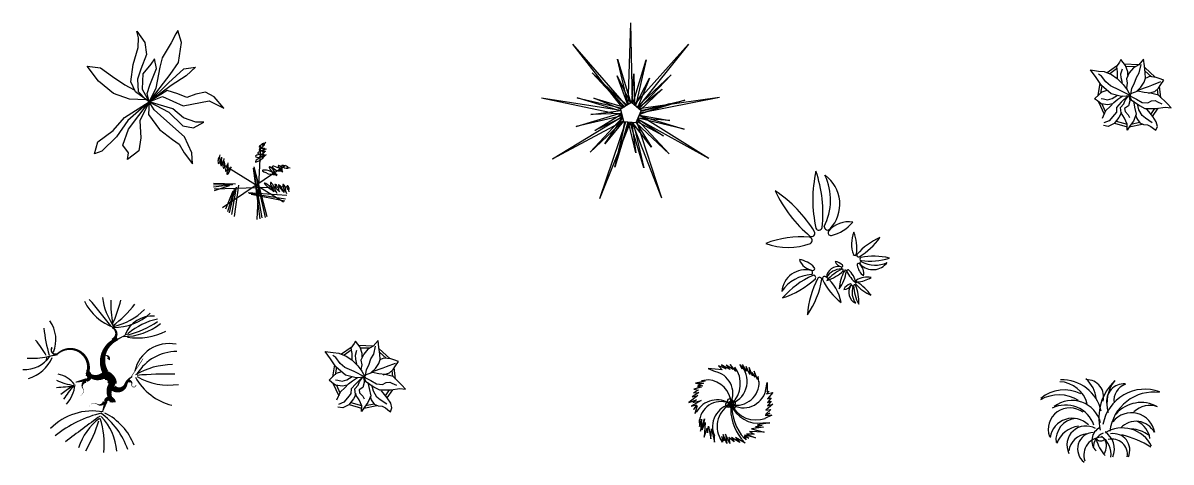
# Model space of a CAD drawing. Header units: millimetres. Extents: x -1871197 to -1180782, y 1281217 to 1543414.
# Drawn here: x -1232075 to -1216902, y 1407104 to 1412903 of the extents above; entities that cross this region are included whole.
import ezdxf

# ---------------------------------------------------------------- set-up
doc = ezdxf.new("R2010")
doc.units = ezdxf.units.MM
doc.header["$LTSCALE"] = 10
for name, color, linetype in [('3', 3, 'CONTINUOUS'), ('A绿-1', 94, 'CONTINUOUS'), ('植物', 3, 'CONTINUOUS')]:
    doc.layers.add(name, color=color, linetype=linetype)
doc.layers.add('文字标注', color=7, linetype='CONTINUOUS', lineweight=18)

# ---------------------------------------------------------------- blocks, each defined once
blk = doc.blocks.new('腊肠树')
at = {"layer": '植物', "color": 0}
for points in [[(58, 525, 45.6, 22.8, 0.678572), (58, 709, 22.8, 22.8, 1.543367)], [(-39, 51, 91.2, 45.6, -0.452078), (137, 542, 45.6, 45.6, 0.642668)], [(102, 516, 22.8, 9.12, 0), (295, 621, 9.12, 9.12, 0)], [(-742, 314, 22.8, 13.7, 0), (-900, 279, 13.7, 13.7, 0), (-917, 209, 4.56, 134, 0)], [(-302, 42, 45.6, 22.8, 0.750969), (-733, 332, 22.8, 22.8, -0.913932), (-821, 419, 22.8, 22.8, -2.760134)], [(3, 240, 45.6, 9.12, 0.658968), (-35, 297, 9.12, 9.12, -1.159106), (-38, 359, 9.12, 9.12, 20.425791)], [(58, -109, 137, 91.2, 0.58821), (-91, -7, 91.2, 45.6, -0.37001), (-315, 50, 45.6, 45.6, -0.370289)], [(-324, 42, 91.2, 45.6, -0.842668), (-317, -65, 45.6, 45.6, -0.169286)], [(-48, 7, 137, 91.2, -0.58821), (40, -151, 91.2, 45.6, 0.37001), (75, -379, 45.6, 45.6, 0.370289)], [(75, -178, 91.2, 45.6, 0.538144), (260, -125, 45.6, 13.7, -0.201308), (356, -11, 13.7, 13.7, -4.921746)], [(-316, -56, 45.6, 13.7, -0.00672), (-478, -93, 13.7, 13.7, 0.350697)], [(-327, -81, 45.6, 9.12, 0.508428), (-372, -183, 9.12, 0, -0.49389), (-418, -293, 0, 0, -0.399487)], [(295, -81, 45.6, 9.12, -0.658968), (347, -125, 9.12, 9.12, 1.159106), (409, -134, 9.12, 9.12, -20.425791)], [(66, -388, 91.2, 45.6, 0.842668), (-39, -371, 45.6, 45.6, 0.169286)], [(-57, -379, 45.6, 9.12, -0.508428), (-162, -414, 9.12, 0, 0.49389), (-276, -450, 0, 0, 0.399487)], [(-30, -371, 45.6, 13.7, 0.00672), (-83, -529, 13.7, 13.7, -0.350697)]]:
    blk.add_lwpolyline(points, format="xyseb", dxfattribs=at)
at = {"layer": '植物', "color": 0, "const_width": 9.12}
blk.add_lwpolyline([(312, -55), (514, 253)], dxfattribs=at)
at = {"layer": '植物', "color": 0, "const_width": 22.8}
for points in [[(-71, 15, 1), (-48, 15, 1)], [(64, -133, -1), (66, -111, -1)]]:
    blk.add_lwpolyline(points, format="xyb", close=True, dxfattribs=at)
at = {"layer": '植物', "color": 0}
for centre, radius, start, end in [((331, 1417), 750, 205.4141, 250.7792), ((-6473, -4274), 8216, 37.568, 41.0487), ((854, 1270), 945, 187.4454, 214.492), ((1807, 1069), 1768, 178.5776, 190.0065), ((-2346, 1803), 2627, 336.639, 344.7567), ((-887, 2041), 1617, 306.1392, 322.2525), ((81, 1502), 793, 269.5515, 312.745), ((-111, 1612), 907, 282.3981, 315.1046), ((649, 450), 427, 85.7137, 158.8906), ((1004, 884), 1956, 185.4075, 197.2272), ((-1234, 531), 467, 337.1543, 36.0184), ((228, 1433), 856, 269.7975, 309.2514), ((11, 1826), 1253, 282.6993, 304.7712), ((925, -121), 974, 101.8416, 130.3187), ((-2080, -346), 1336, 28.7507, 40.6758), ((431, 1484), 927, 261.0074, 296.7422), ((894, -40), 514, 78.3752, 167.8122), ((1014, -336), 694, 90.644, 147.8735), ((-1225, 543), 450, 266.7561, 325.3203), ((-1110, 1465), 1207, 266.2439, 280.4845), ((-1315, 481), 538, 285.4444, 336.8891), ((-812, -364), 396, 37.1186, 78.5248), ((961, -962), 1127, 90.817, 119.8298), ((852, -4690), 4716, 88.4529, 95.1813), ((-334, 857), 1014, 245.2123, 260.3267), ((-80373899, 1206411955), 1209086455, 273.811505742, 273.811518254), ((128, -1302), 1318, 119.9647, 128.76), ((214, -861), 1010, 135.3476, 149.2265), ((-1005, -74), 522, 319.2742, 353.4387), ((1145, 394), 852, 209.0347, 255.7747), ((891, 791), 927, 239.9089, 278.7656), ((-229, -1379), 864, 79.6624, 135.6155), ((282, -2183), 1679, 102.8454, 129.0729), ((14820, -21284), 25522, 125.8224, 127.2455), ((376, -1309), 849, 126.2997, 162.5884), ((-2316, 38), 2289, 330.2245, 342.248), ((-1175, -989), 1118, 353.0099, 19.0161), ((-746, -1430), 1090, 18.6556, 54.2141), ((-713, -1179), 844, 4.8708, 43.4492), ((-440, -1334), 880, 20.9225, 63.5577)]:
    blk.add_arc(centre, radius, start, end, dxfattribs=at)
blk = doc.blocks.new('11')
at = {"layer": '3', "linetype": 'Continuous'}
for p, q in [((316, 360), (268, -618)), ((306, 314), (296, 307)), ((296, 307), (296, 304)), ((296, 304), (299, 299)), ((304, 350), (299, 340)), ((299, 340), (304, 332)), ((314, 360), (304, 350)), ((304, 332), (309, 327)), ((316, 317), (306, 314)), ((309, 327), (321, 332)), ((324, 370), (314, 360)), ((334, 322), (316, 317)), ((321, 332), (332, 335)), ((339, 383), (324, 370)), ((332, 335), (347, 347)), ((352, 322), (334, 322)), ((339, 365), (385, 406)), ((349, 388), (339, 383)), ((347, 347), (359, 360)), ((347, 309), (395, 317)), ((365, 388), (349, 388)), ((367, 322), (352, 322)), ((357, 299), (367, 304)), ((359, 360), (367, 370)), ((367, 388), (365, 388)), ((370, 383), (367, 388)), ((367, 370), (370, 383)), ((377, 317), (367, 322)), ((367, 304), (377, 309)), ((377, 314), (377, 317)), ((377, 309), (377, 314)), ((-245, 167), (-250, 152)), ((-250, 152), (-245, 139)), ((-243, 185), (-245, 167)), ((-238, 195), (-243, 185)), ((-233, 205), (-238, 195)), ((-233, 185), (-220, 238)), ((-227, 205), (-233, 205)), ((-225, 203), (-227, 205)), ((-217, 192), (-225, 203)), ((-220, 149), (-217, 165)), ((-217, 182), (-217, 192)), ((-217, 165), (-217, 182)), ((-210, 159), (-212, 149)), ((-207, 170), (-210, 159)), ((-202, 175), (-207, 170)), ((-202, 149), (-194, 205)), ((-200, 170), (-202, 175)), ((-194, 159), (-200, 170)), ((-192, 149), (-194, 159)), ((-174, 121), (-166, 187)), ((-166, 152), (-174, 149)), ((-164, 149), (-166, 152)), ((253, 225), (248, 218)), ((248, 218), (253, 213)), ((260, 167), (248, 149)), ((268, 231), (253, 225)), ((253, 213), (268, 205)), ((278, 182), (260, 167)), ((281, 238), (268, 231)), ((268, 205), (286, 203)), ((273, 149), (296, 159)), ((304, 203), (278, 182)), ((291, 271), (281, 264)), ((281, 264), (281, 256)), ((281, 256), (286, 253)), ((306, 243), (281, 238)), ((286, 253), (296, 248)), ((286, 203), (309, 205)), ((304, 279), (291, 271)), ((296, 248), (309, 246)), ((296, 159), (321, 175)), ((299, 299), (309, 297)), ((321, 286), (304, 279)), ((329, 218), (304, 203)), ((329, 243), (306, 243)), ((309, 297), (321, 292)), ((309, 246), (329, 248)), ((309, 205), (332, 210)), ((321, 292), (339, 297)), ((339, 286), (321, 286)), ((321, 175), (347, 195)), ((329, 248), (347, 256)), ((347, 243), (329, 243)), ((349, 228), (329, 218)), ((332, 210), (349, 213)), ((339, 297), (357, 299)), ((352, 286), (339, 286)), ((342, 271), (387, 286)), ((347, 256), (357, 261)), ((359, 236), (347, 243)), ((347, 195), (359, 210)), ((367, 236), (349, 228)), ((349, 213), (365, 225)), ((365, 281), (352, 286)), ((352, 218), (393, 243)), ((357, 261), (367, 271)), ((365, 228), (359, 236)), ((359, 210), (375, 228)), ((367, 279), (365, 281)), ((365, 225), (365, 228)), ((367, 271), (367, 279)), ((370, 231), (367, 236)), ((375, 228), (370, 231)), ((-245, 139), (-243, 126)), ((-243, 126), (-238, 124)), ((-238, 124), (-233, 126)), ((-233, 126), (-225, 134)), ((-225, 134), (-220, 149)), ((-225, 139), (621, -384)), ((-212, 149), (-212, 134)), ((-212, 134), (-212, 116)), ((-212, 116), (-210, 106)), ((-210, 106), (-207, 98)), ((-207, 98), (-202, 96)), ((-202, 96), (-200, 98)), ((-200, 98), (-194, 106)), ((-194, 106), (-192, 116)), ((-192, 134), (-192, 149)), ((-192, 116), (-192, 134)), ((644, 96), (-189, -461)), ((-182, 124), (-184, 106)), ((-184, 106), (-182, 86)), ((-177, 139), (-182, 124)), ((-182, 86), (-177, 70)), ((-174, 149), (-177, 139)), ((-177, 70), (-174, 60)), ((-174, 60), (-166, 55)), ((-166, 55), (-164, 60)), ((-159, 139), (-164, 149)), ((-164, 60), (-159, 70)), ((-156, 124), (-159, 139)), ((-159, 70), (-156, 86)), ((-154, 106), (-156, 124)), ((-156, 86), (-154, 106)), ((-146, 48), (-149, 35)), ((-149, 35), (-146, 20)), ((-141, 65), (-146, 48)), ((-146, 20), (-141, 17)), ((-133, 86), (-141, 65)), ((-141, 17), (-139, 20)), ((-139, 20), (-131, 27)), ((-131, 98), (-133, 86)), ((-121, 109), (-131, 98)), ((-131, 27), (-123, 43)), ((-123, 10), (-128, -1)), ((-123, 78), (-113, 131)), ((-123, 43), (-116, 60)), ((-116, 27), (-123, 10)), ((-116, 109), (-121, 109)), ((-113, 106), (-116, 109)), ((-116, 60), (-113, 78)), ((-106, 43), (-116, 27)), ((-111, 91), (-113, 106)), ((-113, 78), (-111, 91)), ((-98, 53), (-106, 43)), ((-103, 30), (-70, 81)), ((-103, -1), (-95, 17)), ((-93, 60), (-98, 53)), ((-95, 17), (-88, 30)), ((-85, 60), (-93, 60)), ((-88, 30), (-85, 45)), ((-85, 55), (-85, 60)), ((-85, 45), (-85, 55)), ((220, 63), (306, -608)), ((220, 63), (334, -595)), ((225, 81), (375, -590)), ((225, 81), (400, -575)), ((248, 149), (248, 147)), ((248, 147), (255, 142)), ((255, 142), (273, 149)), ((347, 37), (342, 30)), ((342, 30), (342, 27)), ((342, 27), (359, 12)), ((370, 37), (347, 37)), ((359, 12), (385, 2)), ((395, 35), (370, 37)), ((385, 2), (418, -13)), ((428, 27), (395, 35)), ((436, 81), (428, 81)), ((428, 81), (428, 73)), ((428, 73), (436, 60)), ((461, 12), (428, 27)), ((448, 73), (436, 81)), ((436, 60), (443, 43)), ((443, 43), (456, 25)), ((464, 60), (448, 73)), ((456, 25), (474, 2)), ((487, 2), (461, 12)), ((481, 43), (464, 60)), ((479, 86), (471, 81)), ((471, 81), (471, 73)), ((471, 73), (487, 60)), ((474, 2), (489, -8)), ((492, 86), (479, 86)), ((497, 20), (481, 43)), ((487, 60), (499, 48)), ((487, 12), (535, -26)), ((504, -13), (487, 2)), ((514, 81), (492, 86)), ((507, 7), (497, 20)), ((499, 48), (522, 37)), ((509, -13), (507, 7)), ((535, 70), (514, 81)), ((522, 37), (548, 27)), ((560, 60), (535, 70)), ((548, 27), (565, 25)), ((553, 96), (550, 91)), ((550, 91), (553, 81)), ((558, 96), (553, 96)), ((553, 81), (558, 70)), ((568, 91), (558, 96)), ((558, 70), (568, 55)), ((558, 43), (611, 12)), ((575, 48), (560, 60)), ((565, 25), (583, 25)), ((578, 86), (568, 91)), ((568, 55), (578, 45)), ((611, 12), (575, 63)), ((586, 35), (575, 48)), ((588, 73), (578, 86)), ((578, 45), (586, 37)), ((583, 25), (586, 27)), ((586, 37), (596, 35)), ((586, 27), (586, 35)), ((596, 63), (588, 73)), ((596, 96), (593, 91)), ((593, 91), (596, 88)), ((611, 98), (596, 96)), ((596, 88), (603, 81)), ((603, 53), (596, 63)), ((596, 35), (603, 35)), ((603, 81), (619, 73)), ((603, 43), (603, 53)), ((603, 35), (603, 43)), ((621, 98), (611, 98)), ((619, 73), (631, 65)), ((644, 91), (621, 98)), ((631, 65), (654, 63)), ((657, 88), (644, 91)), ((654, 63), (664, 63)), ((672, 81), (657, 88)), ((662, 73), (708, 65)), ((664, 63), (680, 63)), ((680, 73), (672, 81)), ((682, 65), (680, 73)), ((680, 63), (682, 65)), ((-17, -148), (-306, -140)), ((-128, -1), (-128, -16)), ((-128, -16), (-123, -18)), ((-123, -18), (-121, -18)), ((-121, -18), (-111, -13)), ((-111, -13), (-103, -1)), ((367, -135), (365, -135)), ((365, -135), (365, -138)), ((365, -138), (375, -156)), ((385, -140), (367, -135)), ((403, -153), (385, -140)), ((418, -13), (454, -18)), ((454, -130), (446, -130)), ((446, -130), (446, -135)), ((446, -135), (446, -153)), ((454, -18), (479, -24)), ((464, -140), (454, -130)), ((464, -6), (530, -34)), ((479, -156), (464, -140)), ((479, -24), (499, -24)), ((489, -8), (504, -16)), ((499, -24), (504, -16)), ((504, -16), (504, -13)), ((504, -16), (509, -16)), ((509, -16), (509, -13)), ((-50, -156), (-304, -163)), ((-55, -158), (-304, -191)), ((-98, -171), (-299, -237)), ((690, -184), (-299, -217)), ((-52, -242), (-149, -481)), ((-34, -219), (-123, -514)), ((-24, -209), (-98, -529)), ((-6, -191), (-70, -550)), ((24, -163), (-32, -577)), ((151, -260), (662, -295)), ((164, -270), (644, -346)), ((194, -280), (636, -372)), ((375, -156), (393, -171)), ((393, -171), (413, -191)), ((428, -171), (403, -153)), ((413, -191), (438, -209)), ((454, -191), (428, -171)), ((438, -209), (456, -219)), ((446, -153), (454, -171)), ((446, -206), (492, -252)), ((454, -171), (469, -194)), ((469, -206), (454, -191)), ((456, -219), (474, -227)), ((469, -194), (481, -217)), ((479, -224), (469, -206)), ((474, -227), (479, -227)), ((492, -181), (479, -156)), ((479, -227), (479, -224)), ((481, -217), (492, -232)), ((504, -201), (492, -181)), ((492, -232), (507, -242)), ((507, -153), (504, -156)), ((504, -156), (507, -171)), ((509, -219), (504, -201)), ((504, -219), (530, -267)), ((514, -153), (507, -153)), ((507, -171), (509, -184)), ((507, -242), (509, -242)), ((509, -184), (517, -201)), ((514, -237), (509, -219)), ((509, -242), (514, -237)), ((525, -158), (514, -153)), ((517, -201), (530, -217)), ((532, -171), (525, -158)), ((530, -217), (540, -227)), ((542, -189), (532, -171)), ((540, -217), (565, -250)), ((540, -227), (550, -234)), ((553, -201), (542, -189)), ((550, -234), (553, -234)), ((558, -158), (553, -158)), ((553, -158), (553, -163)), ((553, -163), (558, -173)), ((558, -217), (553, -201)), ((553, -234), (558, -232)), ((568, -166), (558, -158)), ((558, -173), (565, -189)), ((558, -232), (558, -217)), ((565, -189), (578, -206)), ((578, -176), (568, -166)), ((593, -194), (578, -176)), ((578, -206), (593, -219)), ((603, -214), (593, -194)), ((593, -217), (629, -260)), ((593, -219), (603, -234)), ((611, -224), (603, -214)), ((603, -234), (614, -242)), ((614, -153), (611, -156)), ((611, -156), (611, -171)), ((611, -171), (614, -184)), ((619, -237), (611, -224)), ((619, -153), (614, -153)), ((614, -184), (619, -201)), ((614, -242), (619, -242)), ((629, -163), (619, -153)), ((619, -201), (626, -219)), ((619, -242), (619, -237)), ((626, -219), (631, -232)), ((636, -176), (629, -163)), ((631, -209), (657, -275)), ((631, -232), (644, -242)), ((644, -194), (636, -176)), ((647, -214), (644, -194)), ((644, -242), (647, -242)), ((649, -227), (647, -214)), ((647, -242), (649, -227)), ((669, -173), (664, -181)), ((664, -181), (664, -191)), ((664, -191), (669, -201)), ((675, -171), (669, -171)), ((669, -171), (669, -173)), ((669, -201), (672, -214)), ((672, -214), (680, -219)), ((680, -176), (675, -171)), ((687, -184), (680, -176)), ((680, -201), (690, -250)), ((680, -219), (682, -224)), ((682, -224), (687, -224)), ((690, -194), (687, -184)), ((687, -224), (690, -224)), ((692, -206), (690, -194)), ((690, -224), (692, -214)), ((692, -214), (692, -206))]:
    blk.add_line(p, q, dxfattribs=at)
blk = doc.blocks.new('12')
at = {"layer": '3', "linetype": 'Continuous'}
for p, q in [((-292, 812), (-333, 753)), ((-275, 845), (-292, 812)), ((-213, 766), (-275, 845)), ((-43, 776), (-231, 786)), ((-183, 682), (-213, 766)), ((-38, 776), (-109, 736)), ((25, 853), (-38, 776)), ((-31, 672), (-8, 779)), ((36, 761), (25, 853)), ((48, 672), (36, 761)), ((-602, 611), (-676, 708)), ((-676, 708), (-569, 692)), ((-531, 504), (-602, 611)), ((-531, 626), (-572, 652)), ((-569, 692), (-493, 687)), ((-475, 550), (-531, 626)), ((-493, 687), (-396, 647)), ((-330, 759), (-457, 672)), ((-330, 723), (-422, 657)), ((-396, 647), (-323, 596)), ((-333, 753), (-323, 682)), ((-323, 682), (-323, 601)), ((-275, 657), (-254, 723)), ((-269, 604), (-275, 657)), ((-86, 751), (-211, 753)), ((-165, 670), (-201, 591)), ((-183, 634), (-183, 682)), ((-109, 736), (-165, 670)), ((-97, 525), (-69, 611)), ((-69, 611), (-31, 672)), ((180, 614), (41, 741)), ((132, 619), (43, 698)), ((53, 601), (48, 672)), ((102, 621), (58, 601)), ((193, 611), (102, 621)), ((234, 596), (193, 611)), ((-551, 532), (-579, 372)), ((-526, 499), (-544, 400)), ((-404, 395), (-531, 504)), ((-412, 497), (-475, 550)), ((-292, 443), (-412, 497)), ((-323, 596), (-244, 517)), ((-254, 540), (-269, 604)), ((-244, 517), (-191, 446)), ((-201, 591), (-191, 532)), ((-191, 532), (-201, 471)), ((-201, 471), (-191, 454)), ((-142, 385), (-130, 469)), ((-130, 469), (-97, 525)), ((-69, 426), (-10, 482)), ((86, 487), (-53, 438)), ((-10, 482), (33, 548)), ((33, 548), (53, 601)), ((130, 504), (86, 487)), ((249, 550), (130, 504)), ((175, 426), (224, 469)), ((218, 375), (211, 456)), ((224, 469), (254, 517)), ((295, 573), (234, 596)), ((254, 342), (236, 494)), ((254, 517), (295, 573)), ((-623, 329), (-562, 385)), ((-584, 299), (-623, 329)), ((-562, 385), (-523, 421)), ((-536, 332), (-506, 329)), ((-523, 421), (-455, 443)), ((-506, 329), (-450, 316)), ((-450, 316), (-389, 332)), ((-264, 360), (-404, 395)), ((-389, 332), (-318, 375)), ((-366, 278), (-315, 321)), ((-315, 321), (-247, 365)), ((-153, 372), (-292, 443)), ((-183, 365), (-269, 281)), ((-147, 367), (-264, 360)), ((-236, 263), (-219, 311)), ((-219, 311), (-175, 367)), ((-191, 446), (-147, 367)), ((-175, 367), (-165, 360)), ((-165, 372), (-140, 316)), ((-165, 360), (-158, 299)), ((-147, 395), (-158, 367)), ((-158, 367), (-69, 324)), ((-48, 428), (-147, 395)), ((-140, 316), (-28, 238)), ((-69, 324), (5, 278)), ((33, 410), (-48, 428)), ((119, 403), (33, 410)), ((91, 400), (175, 426)), ((224, 375), (119, 403)), ((132, 299), (180, 304)), ((180, 304), (208, 288)), ((341, 261), (224, 375)), ((-536, 261), (-584, 299)), ((-572, 288), (-493, 123)), ((-447, 250), (-536, 261)), ((-526, 261), (-480, 159)), ((-518, 70), (-473, 174)), ((-473, 174), (-414, 227)), ((-384, 263), (-447, 250)), ((-414, 227), (-366, 278)), ((-330, 212), (-333, 151)), ((-269, 281), (-330, 212)), ((-280, 212), (-236, 263)), ((-272, 141), (-280, 212)), ((-175, 233), (-226, 200)), ((-226, 200), (-219, 159)), ((-219, 159), (-178, 116)), ((-158, 299), (-175, 233)), ((-109, 299), (-92, 217)), ((-92, 217), (-71, 123)), ((-36, 182), (-56, 263)), ((8, 105), (-36, 182)), ((-28, 238), (43, 200)), ((5, 278), (84, 273)), ((43, 200), (127, 200)), ((94, 159), (71, 189)), ((84, 273), (132, 299)), ((147, 93), (94, 159)), ((122, 121), (175, 200)), ((127, 200), (193, 200)), ((145, 93), (218, 202)), ((193, 200), (312, 217)), ((208, 288), (269, 261)), ((312, 217), (389, 210)), ((389, 210), (341, 261)), ((-427, 37), (-498, 9)), ((-361, 1), (-440, -37)), ((-358, 121), (-427, 37)), ((-300, 80), (-361, 1)), ((-333, 151), (-358, 121)), ((-358, 6), (-193, -42)), ((-336, 34), (-193, -6)), ((-264, 146), (-300, 80)), ((-226, 70), (-272, 141)), ((-191, -9), (-226, 70)), ((-178, 116), (-160, 80)), ((-109, 34), (-153, -27)), ((-140, -6), (-28, 17)), ((-71, 123), (-109, 34)), ((-79, 116), (-64, 67)), ((-64, 67), (-25, 11)), ((-25, 11), (25, -11)), ((53, 70), (8, 105)), ((140, 11), (53, 70)), ((193, 24), (147, 93)), ((208, -37), (193, 24)), ((-440, -37), (-506, -27)), ((-193, -85), (-191, -9)), ((-153, -27), (-193, -85)), ((-165, -42), (8, -6)), ((25, -11), (79, -16)), ((79, -16), (122, -37)), ((122, -37), (175, -80)), ((175, -80), (188, -88)), ((188, -88), (208, -37))]:
    blk.add_line(p, q, dxfattribs=at)
blk = doc.blocks.new('013')
at = {"layer": '植物', "color": 0}
for p, q in [((-21, 1199), (-58, 117)), ((-21, 1199), (1, 140)), ((-788, 918), (-77, 105)), ((-788, 918), (-128, 74)), ((747, 921), (26, 119)), ((747, 921), (71, 80)), ((-53, 120), (-194, 722)), ((-194, 722), (-18, 141)), ((12, 130), (188, 714)), ((188, 714), (46, 102)), ((-106, 87), (-529, 539)), ((-529, 539), (-71, 109)), ((-56, 118), (-196, 500)), ((-196, 500), (-23, 138)), ((-5, 145), (21, 529)), ((21, 529), (32, 113)), ((40, 106), (231, 468)), ((61, 89), (515, 515)), ((231, 468), (71, 80)), ((515, 515), (91, 63)), ((-97, 92), (-382, 386)), ((-382, 386), (-63, 114)), ((78, 74), (398, 326)), ((398, 326), (107, 49)), ((-1196, 210), (-133, -15)), ((-1196, 210), (-148, 47)), ((-146, 36), (-728, 212)), ((-728, 212), (-130, 72)), ((-506, 205), (-106, 87)), ((-148, 62), (-506, 205)), ((1157, 214), (90, 63)), ((699, 179), (104, -1)), ((1157, 214), (107, 7)), ((115, 43), (699, 179)), ((-737, -170), (-140, 11)), ((-545, -10), (-147, 43)), ((-138, 5), (-545, -10)), ((-8, 147), (-151, 59)), ((-151, 59), (-112, -104)), ((120, 38), (-8, 147)), ((56, -117), (120, 38)), ((492, 129), (100, -11)), ((119, 34), (492, 129)), ((-1053, -594), (-129, -35)), ((-1053, -594), (-114, -95)), ((-130, -28), (-737, -170)), ((-553, -506), (-125, -49)), ((-114, -94), (-553, -506)), ((-494, -223), (-136, -3)), ((-127, -43), (-494, -223)), ((-426, -1118), (-81, -107)), ((-426, -1118), (-20, -111)), ((-360, -396), (-124, -53)), ((-113, -100), (-360, -396)), ((-227, -704), (-87, -106)), ((-47, -109), (-227, -704)), ((-167, -500), (-95, -106)), ((-56, -109), (-167, -500)), ((-112, -104), (56, -117)), ((51, -517), (-48, -109)), ((156, -713), (-27, -111)), ((-7, -112), (51, -517)), ((391, -1117), (2, -113)), ((257, -443), (3, -113)), ((16, -114), (156, -713)), ((491, -530), (51, -117)), ((52, -117), (257, -443)), ((391, -1117), (61, -104)), ((415, -292), (62, -101)), ((71, -81), (491, -530)), ((1016, -591), (74, -72)), ((77, -66), (415, -292)), ((690, -203), (79, -60)), ((499, -90), (80, -58)), ((95, -23), (690, -203)), ((96, -20), (499, -90)), ((1016, -591), (97, -17))]:
    blk.add_line(p, q, dxfattribs=at)
blk = doc.blocks.new('021')
at = {"layer": '植物', "color": 0}
for centre, radius, start, end in [((1902, 895), 2216, 167.688, 192.3112), ((-2302, 669), 2156, 353.7978, 18.9179), ((-982, 889), 961, 332.9982, 25.1959), ((-457, 819), 590, 316.5423, 54.2439), ((1070, 1984), 2216, 205.2441, 229.8673), ((-2125, -758), 2156, 31.354, 56.474), ((-213, 448), 55.6, 206.816, 347.4798), ((-69, 450), 55.6, 177.4699, 318.1337), ((273, 112), 419, 79.9901, 140.8521), ((-144, 921), 630, 282.5036, 321.0766), ((-513, -1275), 1558, 84.7502, 111.836), ((-380, 222), 55.6, 299.2964, 79.9603), ((-334, 340), 55.6, 244.3721, 25.0359), ((-18, 350), 44.5, 141.8398, 282.5036), ((857, 165), 531, 158.6356, 199.3858), ((-366, 84), 779, 353.6014, 20.6872), ((1247, -740), 1108, 114.0953, 138.7185), ((-92, 884), 1078, 300.2052, 325.3252), ((-725, 1168), 1062, 249.7845, 290.5347), ((-273, 3), 280, 200.363, 261.225), ((-598, -509), 420, 42.8766, 81.4496), ((187, -75), 140, 200.363, 261.225), ((24, -331), 210, 42.8766, 81.4496), ((167, -198), 14.8, 262.2127, 42.8766), ((380, 2), 27.8, 208.1476, 348.8114), ((439, -22), 27.8, 153.2233, 293.8871), ((441, -180), 22.2, 50.6909, 191.3548), ((727, -123), 315, 191.3548, 229.9278), ((319, -323), 210, 348.8412, 49.7033), ((492, -83), 27.8, 115.6671, 256.331), ((491, -155), 27.8, 86.3211, 226.9849), ((680, 35), 295, 225.3935, 323.0951), ((694, -1145), 1108, 76.5391, 101.1624), ((623, 959), 1078, 262.649, 287.769), ((720, 296), 481, 241.8494, 294.0471), ((-434, -655), 394, 76.9152, 174.6168), ((-298, -980), 641, 93.3712, 145.5688), ((275, -1665), 1437, 114.1708, 139.2908), ((-353, -307), 37, 297.8428, 78.5067), ((-312, -244), 29.6, 262.2127, 42.8766), ((-303, -389), 37, 327.1889, 107.8527), ((-117, -409), 37, 59.6694, 200.3332), ((-544, -927), 708, 10.1574, 50.9076), ((106, -404), 197, 76.9152, 174.6168), ((175, -566), 320, 93.3712, 145.5688), ((461, -909), 719, 114.1708, 139.2908), ((-313, 262), 739, 288.0609, 312.6841), ((841, -618), 719, 151.7269, 176.8469), ((-486, -161), 739, 325.617, 350.2403), ((147, -230), 18.5, 297.8428, 78.5067), ((172, -271), 18.5, 327.1889, 107.8527), ((223, -288), 18.5, 4.745, 145.4089), ((265, -281), 18.5, 59.6694, 200.3332), ((718, -67), 519, 205.1231, 232.2089), ((51, -540), 354, 10.1574, 50.9076), ((-1273, 677), 1477, 288.0609, 312.6841), ((1035, -1083), 1437, 151.7269, 176.8469), ((-1619, -169), 1477, 325.617, 350.2403), ((-200, -423), 37, 4.745, 145.4089), ((789, 19), 1039, 205.1231, 232.2089), ((381, -688), 210, 112.09, 150.663), ((199, -445), 140, 269.5764, 330.4385), ((478, -637), 197, 146.1287, 243.8303), ((308, -507), 14.8, 331.4261, 112.09), ((330, -538), 18.5, 7.0563, 147.7201), ((654, -631), 320, 162.5846, 214.7823), ((377, -529), 18.5, 36.4023, 177.0662), ((1076, -485), 719, 183.3842, 208.5042), ((-293, -793), 739, 357.2743, 21.8976), ((411, -487), 18.5, 73.9585, 214.6223), ((939, -26), 719, 220.9404, 246.0604), ((420, -445), 18.5, 128.8828, 269.5466), ((586, -737), 354, 79.3708, 120.121), ((41, -1105), 739, 34.8305, 59.4537), ((380, 54), 519, 274.3366, 301.4224)]:
    blk.add_arc(centre, radius, start, end, dxfattribs=at)
blk = doc.blocks.new('散尾葵')
at = {"layer": '植物', "color": 0}
for p, q in [((-677, 1062), (-471, 967)), ((-264, 1023), (-677, 1062)), ((-153, 1045), (-370, 1135)), ((-370, 1135), (-264, 1023)), ((-30, 1029), (-287, 1168)), ((-287, 1168), (-153, 1045)), ((53, 1029), (-153, 1157)), ((-153, 1157), (-30, 1029)), ((137, 984), (-36, 1179)), ((-36, 1179), (53, 1029)), ((98, 1090), (137, 984)), ((377, 1034), (254, 1174)), ((254, 1174), (310, 1051)), ((449, 978), (326, 1179)), ((326, 1179), (377, 1034)), ((443, 1118), (449, 978)), ((544, 884), (443, 1118)), ((627, 845), (527, 1084)), ((527, 1084), (544, 884)), ((-761, 683), (-1045, 627)), ((-670, 726), (-878, 694)), ((-878, 694), (-761, 683)), ((700, 800), (616, 945)), ((616, 945), (627, 845)), ((767, 739), (672, 978)), ((672, 978), (700, 800)), ((795, 828), (767, 739)), ((806, 666), (795, 828)), ((822, 680), (806, 666)), ((-950, 359), (-1145, 231)), ((-972, 421), (-1112, 343)), ((-1112, 343), (-950, 359)), ((-1045, 627), (-811, 627)), ((-811, 627), (-978, 571)), ((-978, 571), (-900, 560)), ((1006, 398), (1051, 649)), ((1101, 393), (1034, 315)), ((1034, 315), (1224, 359)), ((1051, 649), (1051, 370)), ((1051, 370), (1101, 393)), ((1224, 359), (1068, 170)), ((-978, 264), (-1245, 64)), ((-1245, 64), (-1017, 142)), ((-883, 119), (-1179, -48)), ((-1145, 231), (-978, 264)), ((-1017, 142), (-1128, 58)), ((-1128, 58), (-883, 119)), ((1218, 8), (1018, -165)), ((1168, 197), (1062, 64)), ((1168, 103), (1062, -42)), ((1062, 64), (1168, 103)), ((1062, -42), (1218, 8)), ((1068, 170), (1168, 197)), ((-1179, -48), (-1017, -9)), ((-1017, -9), (-1106, -143)), ((-1106, -143), (-1000, -42)), ((-1000, -42), (-1067, -260)), ((-1067, -260), (-1011, -193)), ((1190, -316), (990, -405)), ((1135, -254), (1001, -316)), ((1001, -316), (1190, -316)), ((1162, -148), (1012, -277)), ((1012, -277), (1135, -254)), ((1018, -165), (1162, -148)), ((-939, -450), (-928, -645)), ((-928, -645), (-872, -433)), ((-900, -779), (-783, -416)), ((-872, -433), (-900, -779)), ((-783, -416), (-850, -745)), ((-850, -745), (-761, -528)), ((-761, -528), (-794, -957)), ((-694, -834), (-666, -634)), ((-666, -634), (-604, -1002)), ((951, -667), (594, -712)), ((906, -617), (711, -656)), ((711, -656), (951, -667)), ((1135, -533), (767, -595)), ((767, -595), (906, -617)), ((928, -539), (1135, -533)), ((-794, -957), (-710, -695)), ((-710, -695), (-694, -834)), ((-604, -1002), (-582, -712)), ((-582, -712), (-493, -1108)), ((-493, -1108), (-493, -918)), ((-253, -1102), (-326, -991)), ((-220, -1069), (-276, -940)), ((-276, -940), (-253, -1102)), ((-125, -1147), (-237, -879)), ((-237, -879), (-220, -1069)), ((-41, -1147), (-164, -873)), ((-164, -873), (-125, -1147)), ((81, -1091), (-69, -968)), ((-69, -968), (-41, -1147)), ((248, -1113), (9, -963)), ((9, -963), (81, -1091)), ((410, -1136), (126, -968)), ((126, -968), (248, -1113)), ((443, -1035), (371, -979)), ((521, -991), (382, -940)), ((382, -940), (443, -1035)), ((711, -979), (388, -896)), ((388, -896), (521, -991)), ((449, -868), (711, -979)), ((678, -868), (449, -868)), ((967, -807), (538, -795)), ((538, -795), (678, -868)), ((594, -712), (967, -807)), ((315, -1024), (410, -1136))]:
    blk.add_line(p, q, dxfattribs=at)
blk.add_lwpolyline([(-908, 565), (-835, 549), (-987, 532), (-880, 515), (-1094, 453), (-964, 419)], dxfattribs=at)
for centre, radius in [((-83, -4), 79.8), ((-37, 103), 72.2), ((-52, -25), 54.3), ((-12, 21), 71.7), ((22, 25), 44.2), ((45, -66), 66.4), ((50, 42), 69.5)]:
    blk.add_circle(centre, radius, dxfattribs=at)
for centre, radius, start, end in [((-534, 616), 802, 313.1191, 36.7157), ((-205, 678), 674, 290.6065, 46.6788), ((-742, -14), 744, 4.8681, 84.4266), ((-604, 324), 655, 335.5218, 79.2397), ((145, 655), 677, 259.2846, 2.1244), ((360, 582), 676, 238.1766, 344.688), ((-418, -548), 685, 54.9943, 150.9657), ((-297, -557), 645, 63.339, 170.3749), ((120, -644), 669, 101.0288, 203.6869), ((298, -638), 715, 114.3864, 210.1021), ((807, 339), 887, 202.297, 278.2506), ((1411, -110), 1428, 175.7204, 219.2165), ((1492, -6), 1484, 179.8796, 221.5598), ((729, 346), 798, 206.3769, 289.8804)]:
    blk.add_arc(centre, radius, start, end, dxfattribs=at)
blk = doc.blocks.new('春羽')
at = {"layer": '植物', "color": 0}
for centre, radius, start, end in [((-825, 192), 565, 14.8294, 87.1906), ((-757, 30), 760, 12.833, 92.073), ((-646, 399), 533, 3.8038, 50.1638), ((-294, 474), 322, 344.7059, 90.831), ((918, 69), 980, 133.7883, 193.2336), ((415, 386), 331, 86.2562, 189.8323), ((769, 352), 678, 141.2673, 195.3774), ((546, 404), 323, 108.5426, 188.5585), ((-815, -199), 707, 58.2167, 119.7016), ((-716, -94), 695, 63.313, 129.5761), ((810, -190), 805, 69.8448, 170.0595), ((976, -274), 834, 82.362, 173.2336), ((-606, -148), 411, 52.819, 198.7707), ((-691, -254), 570, 19.479, 116.1286), ((-568, -153), 555, 14.0725, 127.0304), ((739, -273), 637, 61.0113, 138.826), ((903, -122), 431, 70.4061, 134.4542), ((-560, -360), 427, 45.1729, 171.0444), ((-461, -348), 411, 96.6593, 186.1803), ((552, -280), 450, 10.0391, 141.2424), ((640, -386), 395, 27.8594, 136.8857), ((495, -373), 413, 8.4054, 65.3773), ((-379, -588), 509, 97.1643, 159.6668), ((-305, -438), 359, 59.228, 206.0844), ((-155, -510), 309, 92.1629, 233.7962), ((82, -356), 276, 116.7275, 224.611), ((126, -489), 293, 110.5296, 180.1803), ((382, -736), 620, 26.6829, 121.6758), ((-147, -509), 379, 336.376, 57.6306), ((540, -674), 538, 51.2643, 88.4233), ((-259, -598), 371, 94.0196, 172.5331), ((-10, -627), 335, 85.4833, 199.6628), ((-31, -263), 97.3, 210.7063, 308.6998), ((524, -184), 650, 193.2071, 223.8767), ((-235, -618), 406, 352.9873, 56.2268), ((-174, -459), 256, 327.7647, 29.3689), ((185, -619), 294, 351.7513, 103.7459), ((214, -533), 310, 335.7247, 99.7071), ((-85, -2121), 1928, 58.4815, 76.3105)]:
    blk.add_arc(centre, radius, start, end, dxfattribs=at)
blk = doc.blocks.new('金脉爵床')
at = {"layer": '植物', "color": 0}
for p, q in [((-156, 1069), (-186, 1180)), ((-186, 1180), (-54, 992)), ((494, 1191), (456, 1134)), ((550, 989), (494, 1191)), ((-163, 910), (-156, 1069)), ((-54, 992), (-28, 791)), ((382, 983), (234, 738)), ((456, 1134), (382, 983)), ((519, 771), (550, 989)), ((-246, 628), (-163, 910)), ((-28, 791), (-118, 552)), ((503, 662), (519, 771)), ((-1006, 602), (-788, 571)), ((-820, 353), (-1006, 602)), ((-788, 571), (-586, 430)), ((-283, 342), (-246, 628)), ((44, 634), (-84, 471)), ((106, 719), (44, 634)), ((141, 563), (106, 719)), ((196, 585), (127, 236)), ((234, 738), (196, 585)), ((363, 460), (503, 662)), ((593, 557), (786, 586)), ((786, 586), (628, 439)), ((-586, 430), (-384, 290)), ((-118, 552), (-173, 386)), ((-173, 386), (-163, 182)), ((-84, 471), (-92, 350)), ((20, 9), (363, 460)), ((27, 286), (141, 563)), ((337, 326), (593, 557)), ((628, 439), (379, 281)), ((-571, 150), (-820, 353)), ((-384, 290), (-229, 212)), ((-206, 179), (-283, 342)), ((-92, 350), (-96, 223)), ((-96, 223), (20, 9)), ((-14, 150), (27, 286)), ((20, 9), (337, 326)), ((379, 281), (20, 9)), ((127, 236), (20, 9)), ((317, 197), (20, 9)), ((490, 145), (317, 197)), ((-307, 57), (-571, 150)), ((-389, -245), (20, 9)), ((20, 9), (-332, -298)), ((-323, -441), (20, 9)), ((-31, 42), (-307, 57)), ((20, 9), (-206, 179)), ((-163, 182), (-31, 42)), ((20, 9), (-136, -301)), ((20, 9), (-14, 150)), ((20, 9), (6, -199)), ((20, 9), (238, 100)), ((98, -120), (20, 9)), ((20, 9), (342, -158)), ((410, -107), (20, 9)), ((238, 100), (579, -57)), ((642, 85), (490, 145)), ((579, -57), (1009, 25)), ((790, 139), (642, 85)), ((946, 169), (790, 139)), ((1090, 95), (946, 169)), ((1009, 25), (1249, -93)), ((1249, -93), (1090, 95)), ((310, -307), (98, -120)), ((342, -158), (575, -386)), ((584, -255), (410, -107)), ((-576, -461), (-389, -245)), ((-332, -298), (-524, -566)), ((-136, -301), (-121, -582)), ((6, -199), (189, -444)), ((602, -567), (310, -307)), ((787, -323), (584, -255)), ((750, -418), (923, -327)), ((923, -327), (787, -323)), ((-828, -650), (-576, -461)), ((-524, -566), (-766, -805)), ((-417, -706), (-323, -441)), ((189, -444), (403, -611)), ((575, -386), (750, -418)), ((720, -832), (602, -567)), ((-886, -847), (-828, -650)), ((-324, -830), (-417, -706)), ((-121, -582), (-152, -799)), ((403, -611), (515, -689)), ((515, -689), (594, -831)), ((-766, -805), (-886, -847)), ((-152, -799), (-339, -939)), ((-339, -939), (-324, -830)), ((594, -831), (732, -1015)), ((732, -1015), (720, -832))]:
    blk.add_line(p, q, dxfattribs=at)

msp = doc.modelspace()

# ---------------------------------------------------------------- block references
at = {"layer": 'A绿-1'}
for name, p, xscale, yscale, zscale in [('金脉爵床', (-1230421.2, 1411852.6), 0.8, 0.8, 0.8), ('散尾葵', (-1222714.2, 1407862.8), 0.45, 0.45, 0.45), ('春羽', (-1217813.1, 1407635.3), 0.7, 0.7, 0.7)]:
    msp.add_blockref(name, p, dxfattribs=dict(at, xscale=xscale, yscale=yscale, zscale=zscale))
at = {"layer": '文字标注'}
for name, p in [('12', (-1217290.6, 1411574.1)), ('11', (-1229250.7, 1410924.1)), ('12', (-1227406.8, 1407856.8))]:
    msp.add_blockref(name, p, dxfattribs=at)
at = {"layer": '植物'}
msp.add_blockref('013', (-1224024.6, 1411704), dxfattribs=at)
for name, p, xscale, yscale, zscale in [('021', (-1221385.2, 1409852.7), 0.8, 0.8, 0.8), ('腊肠树', (-1230949, 1408242.2), 0.9, 0.9, 0.9)]:
    msp.add_blockref(name, p, dxfattribs=dict(at, xscale=xscale, yscale=yscale, zscale=zscale))

doc.saveas('drawing.dxf')
